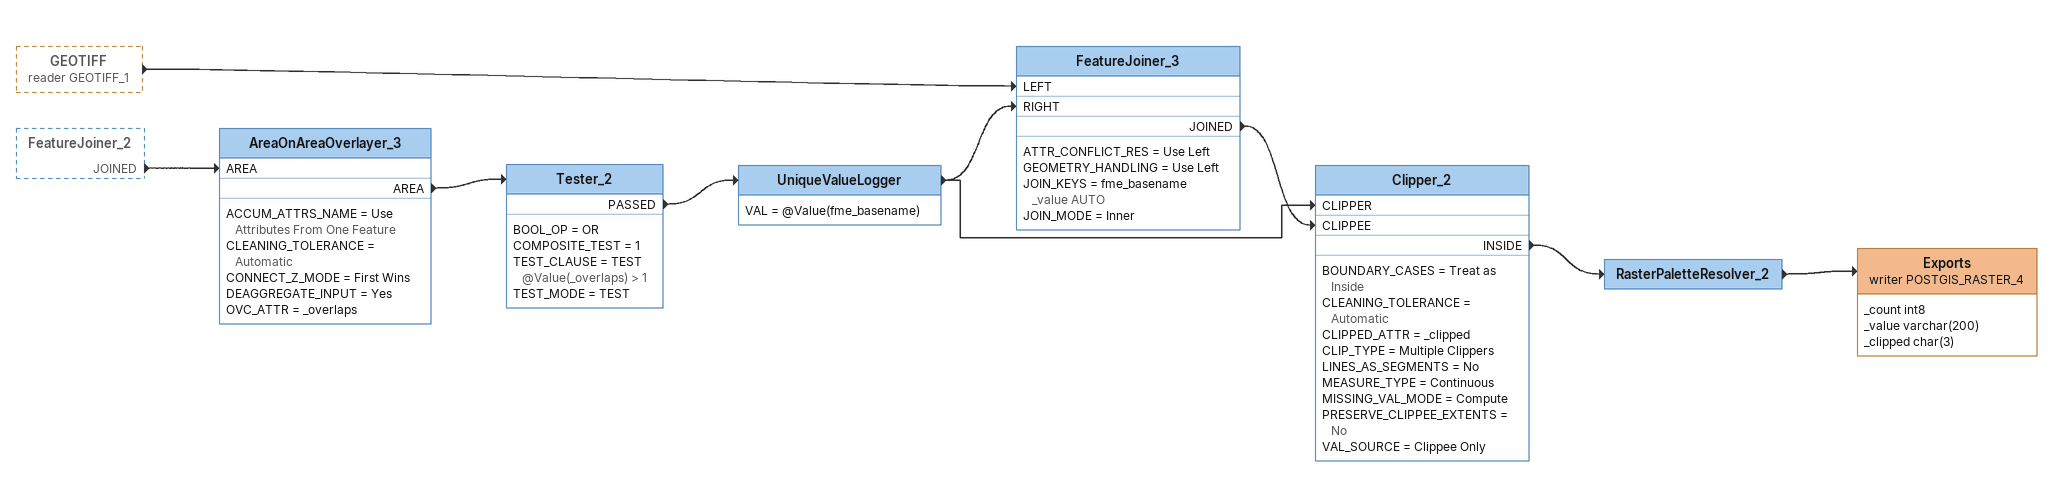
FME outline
GEOTIFF (reader GEOTIFF_1) [outside]
    -> FeatureJoiner_3 [LEFT]
FeatureJoiner_2 [outside]
    JOINED -> AreaOnAreaOverlayer_3 [AREA]
AreaOnAreaOverlayer_3
    ACCUM_ATTRS_NAME = Use Attributes From One Feature
    CLEANING_TOLERANCE = Automatic
    CONNECT_Z_MODE = First Wins
    DEAGGREGATE_INPUT = Yes
    OVC_ATTR = _overlaps
    AREA -> Tester_2
Tester_2
    BOOL_OP = OR
    COMPOSITE_TEST = 1
    TEST_CLAUSE = TEST @Value(_overlaps) > 1
    TEST_MODE = TEST
    PASSED -> UniqueValueLogger
UniqueValueLogger
    VAL = @Value(fme_basename)
    -> FeatureJoiner_3 [RIGHT]
    -> Clipper_2 [CLIPPER]
FeatureJoiner_3
    ATTR_CONFLICT_RES = Use Left
    GEOMETRY_HANDLING = Use Left
    JOIN_KEYS = fme_basename _value AUTO
    JOIN_MODE = Inner
    JOINED -> Clipper_2 [CLIPPEE]
Clipper_2
    BOUNDARY_CASES = Treat as Inside
    CLEANING_TOLERANCE = Automatic
    CLIPPED_ATTR = _clipped
    CLIP_TYPE = Multiple Clippers
    LINES_AS_SEGMENTS = No
    MEASURE_TYPE = Continuous
    MISSING_VAL_MODE = Compute
    PRESERVE_CLIPPEE_EXTENTS = No
    VAL_SOURCE = Clippee Only
    INSIDE -> RasterPaletteResolver_2
RasterPaletteResolver_2
    -> Exports (writer POSTGIS_RASTER_4)
Exports (writer POSTGIS_RASTER_4)
    attributes: _count int8, _value varchar(200), _clipped char(3)
